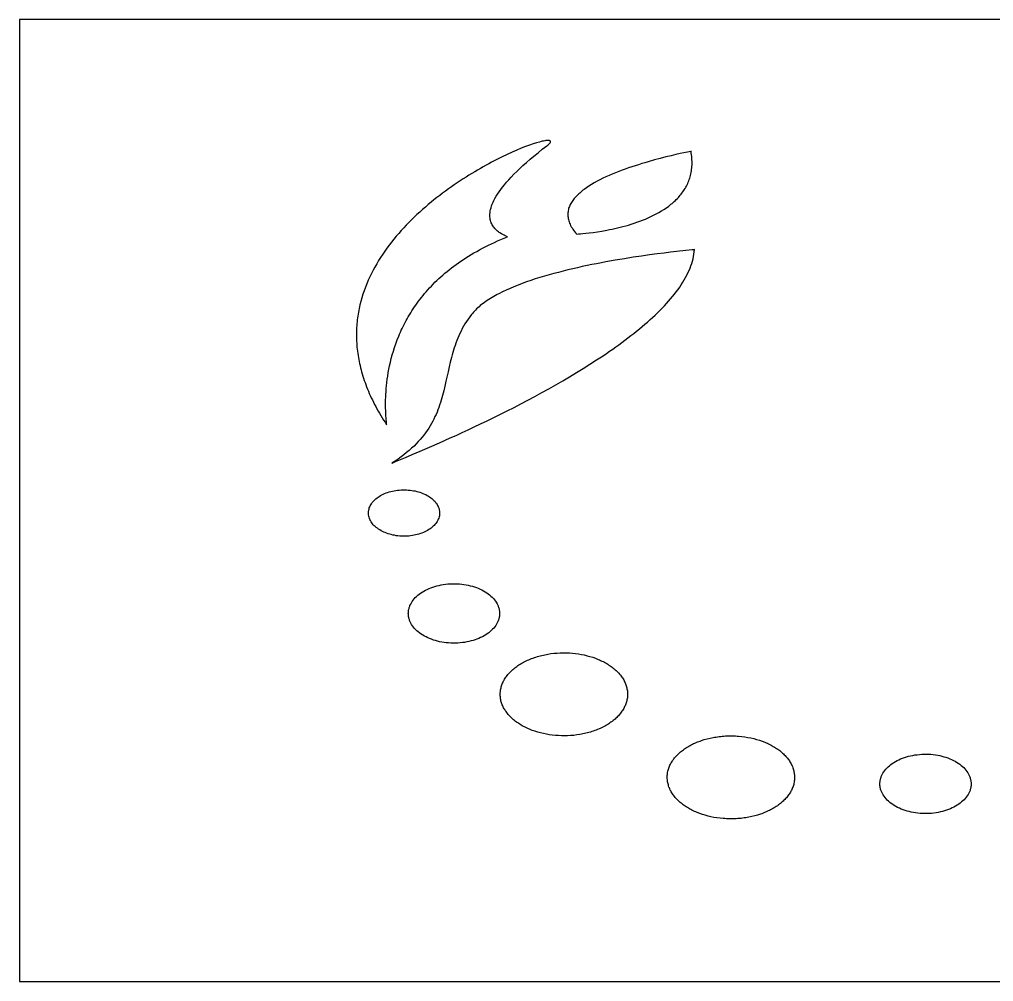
# Model space of a CAD drawing. Extents: x 3.2 to 84.5, y 37.4 to 61.3.
# Drawn here: x 3.46 to 14.6, y 37.45 to 48.45 of the extents above; entities that cross this region are included whole.
import ezdxf

# ---------------------------------------------------------------- set-up
doc = ezdxf.new("R2010")
doc.units = 0
doc.layers.add('IMPORT_-_LAMP', color=18, linetype='CONTINUOUS')

msp = doc.modelspace()

# ---------------------------------------------------------------- linework, layer by layer
at = {"layer": 'IMPORT_-_LAMP'}
for points in [[(3.465, 37.448), (23.465, 37.448), (23.715, 37.448), (23.715, 37.916), (43.965, 37.916), (43.965, 37.448), (64.214, 37.448), (64.214, 37.916), (84.465, 37.88), (84.465, 48.016), (64.214, 47.98), (64.215, 48.448), (43.965, 48.448), (43.965, 47.98), (23.715, 47.98), (23.715, 48.448), (3.465, 48.448), (3.465, 45.148), (3.465, 40.748)], [(9.044, 45.963), (9.044, 45.963), (9.043, 45.964), (9.038, 45.966), (9.018, 45.975), (9.005, 45.981), (8.99, 45.988), (8.974, 45.997), (8.957, 46.008), (8.949, 46.014), (8.94, 46.02), (8.931, 46.027), (8.923, 46.034), (8.914, 46.042), (8.906, 46.05), (8.898, 46.059), (8.89, 46.068), (8.883, 46.078), (8.876, 46.088), (8.87, 46.099), (8.864, 46.11), (8.858, 46.122), (8.854, 46.135), (8.85, 46.148), (8.847, 46.162), (8.844, 46.176), (8.843, 46.192), (8.842, 46.207), (8.843, 46.224), (8.844, 46.241), (8.847, 46.259), (8.851, 46.277), (8.856, 46.296), (8.862, 46.316), (8.87, 46.337), (8.879, 46.358), (8.889, 46.38), (8.901, 46.403), (8.915, 46.427), (8.93, 46.452), (8.947, 46.477), (8.966, 46.503), (8.986, 46.53), (9.008, 46.558), (9.033, 46.587), (9.059, 46.616), (9.087, 46.647), (9.117, 46.678), (9.15, 46.711), (9.184, 46.744), (9.221, 46.778), (9.261, 46.813), (9.302, 46.85), (9.346, 46.887), (9.393, 46.925), (9.442, 46.964), (9.494, 47.004), (9.504, 47.012), (9.513, 47.02), (9.52, 47.027), (9.526, 47.034), (9.531, 47.039), (9.534, 47.045), (9.535, 47.049), (9.536, 47.051), (9.536, 47.053), (9.535, 47.055), (9.535, 47.057), (9.533, 47.058), (9.532, 47.059), (9.528, 47.062), (9.523, 47.063), (9.517, 47.064), (9.51, 47.065), (9.501, 47.065), (9.492, 47.064), (9.481, 47.063), (9.469, 47.061), (9.456, 47.058), (9.442, 47.055), (9.427, 47.052), (9.411, 47.047), (9.376, 47.037), (9.337, 47.025), (9.295, 47.01), (9.25, 46.994), (9.201, 46.975), (9.15, 46.953), (9.097, 46.93), (9.041, 46.904), (8.983, 46.877), (8.923, 46.847), (8.862, 46.815), (8.83, 46.798), (8.799, 46.781), (8.767, 46.763), (8.734, 46.745), (8.702, 46.726), (8.669, 46.707), (8.636, 46.687), (8.603, 46.667), (8.57, 46.646), (8.537, 46.625), (8.503, 46.603), (8.47, 46.581), (8.436, 46.558), (8.403, 46.534), (8.369, 46.511), (8.336, 46.486), (8.302, 46.462), (8.269, 46.436), (8.236, 46.411), (8.203, 46.385), (8.17, 46.358), (8.137, 46.331), (8.105, 46.303), (8.073, 46.275), (8.041, 46.246), (8.009, 46.217), (7.978, 46.188), (7.947, 46.158), (7.917, 46.128), (7.887, 46.097), (7.858, 46.065), (7.829, 46.034), (7.8, 46.002), (7.772, 45.969), (7.745, 45.936), (7.718, 45.902), (7.692, 45.868), (7.666, 45.834), (7.641, 45.799), (7.617, 45.764), (7.593, 45.728), (7.571, 45.692), (7.549, 45.655), (7.528, 45.618), (7.507, 45.581), (7.488, 45.543), (7.47, 45.505), (7.452, 45.466), (7.435, 45.427), (7.42, 45.387), (7.405, 45.347), (7.391, 45.307), (7.379, 45.266), (7.367, 45.225), (7.357, 45.184), (7.352, 45.163), (7.348, 45.142), (7.343, 45.121), (7.339, 45.1), (7.336, 45.078), (7.333, 45.057), (7.33, 45.035), (7.327, 45.014), (7.324, 44.992), (7.322, 44.97), (7.321, 44.948), (7.319, 44.926), (7.318, 44.904), (7.317, 44.882), (7.317, 44.86), (7.317, 44.837), (7.317, 44.815), (7.318, 44.792), (7.319, 44.77), (7.32, 44.747), (7.321, 44.724), (7.323, 44.701), (7.326, 44.678), (7.329, 44.655), (7.332, 44.632), (7.335, 44.608), (7.339, 44.585), (7.343, 44.562), (7.348, 44.538), (7.353, 44.514), (7.358, 44.491), (7.364, 44.467), (7.37, 44.443), (7.376, 44.419), (7.383, 44.395), (7.391, 44.37), (7.398, 44.346), (7.406, 44.322), (7.415, 44.297), (7.424, 44.273), (7.433, 44.248), (7.443, 44.223), (7.453, 44.198), (7.464, 44.173), (7.475, 44.148), (7.487, 44.123), (7.499, 44.098), (7.511, 44.073), (7.524, 44.047), (7.537, 44.022), (7.551, 43.996), (7.565, 43.971), (7.58, 43.945), (7.595, 43.919), (7.611, 43.894), (7.627, 43.868), (7.644, 43.842), (7.661, 43.815), (7.661, 43.817), (7.661, 43.822), (7.66, 43.836), (7.656, 43.887), (7.654, 43.924), (7.652, 43.966), (7.651, 44.015), (7.651, 44.041), (7.651, 44.069), (7.651, 44.098), (7.652, 44.129), (7.653, 44.16), (7.655, 44.193), (7.658, 44.227), (7.661, 44.261), (7.665, 44.297), (7.67, 44.334), (7.675, 44.371), (7.681, 44.41), (7.688, 44.449), (7.696, 44.489), (7.705, 44.53), (7.715, 44.571), (7.727, 44.613), (7.739, 44.655), (7.753, 44.698), (7.767, 44.741), (7.783, 44.784), (7.801, 44.828), (7.81, 44.85), (7.82, 44.872), (7.83, 44.894), (7.84, 44.916), (7.851, 44.938), (7.862, 44.961), (7.873, 44.983), (7.885, 45.005), (7.897, 45.027), (7.91, 45.049), (7.923, 45.072), (7.937, 45.094), (7.951, 45.116), (7.965, 45.138), (7.98, 45.161), (7.995, 45.183), (8.011, 45.205), (8.027, 45.227), (8.044, 45.249), (8.061, 45.271), (8.078, 45.293), (8.096, 45.314), (8.115, 45.336), (8.134, 45.358), (8.154, 45.379), (8.174, 45.4), (8.194, 45.422), (8.215, 45.443), (8.237, 45.464), (8.259, 45.485), (8.282, 45.506), (8.305, 45.526), (8.329, 45.547), (8.353, 45.567), (8.378, 45.587), (8.404, 45.607), (8.43, 45.627), (8.457, 45.647), (8.484, 45.666), (8.512, 45.686), (8.54, 45.705), (8.569, 45.724), (8.599, 45.742), (8.629, 45.761), (8.66, 45.779), (8.692, 45.797), (8.724, 45.815), (8.757, 45.832), (8.79, 45.849), (8.825, 45.866), (8.86, 45.883), (8.895, 45.9), (8.931, 45.916), (8.968, 45.932), (9.006, 45.947)], [(9.044, 45.963), (9.044, 45.963), (9.043, 45.964), (9.038, 45.966), (9.018, 45.975), (9.005, 45.981), (8.99, 45.988), (8.974, 45.997), (8.957, 46.008), (8.949, 46.014), (8.94, 46.02), (8.931, 46.027), (8.923, 46.034), (8.914, 46.042), (8.906, 46.05), (8.898, 46.059), (8.89, 46.068), (8.883, 46.078), (8.876, 46.088), (8.87, 46.099), (8.864, 46.11), (8.858, 46.122), (8.854, 46.135), (8.85, 46.148), (8.847, 46.162), (8.844, 46.176), (8.843, 46.192), (8.842, 46.207), (8.843, 46.224), (8.844, 46.241), (8.847, 46.259), (8.851, 46.277), (8.856, 46.296), (8.862, 46.316), (8.87, 46.337), (8.879, 46.358), (8.889, 46.38), (8.901, 46.403), (8.915, 46.427), (8.93, 46.452), (8.947, 46.477), (8.966, 46.503), (8.986, 46.53), (9.008, 46.558), (9.033, 46.587), (9.059, 46.616), (9.087, 46.647), (9.117, 46.678), (9.15, 46.711), (9.184, 46.744), (9.221, 46.778), (9.261, 46.813), (9.302, 46.85), (9.346, 46.887), (9.393, 46.925), (9.442, 46.964), (9.494, 47.004), (9.504, 47.012), (9.513, 47.02), (9.52, 47.027), (9.526, 47.034), (9.531, 47.039), (9.534, 47.045), (9.535, 47.049), (9.536, 47.051), (9.536, 47.053), (9.535, 47.055), (9.535, 47.057), (9.533, 47.058), (9.532, 47.059), (9.528, 47.062), (9.523, 47.063), (9.517, 47.064), (9.51, 47.065), (9.501, 47.065), (9.492, 47.064), (9.481, 47.063), (9.469, 47.061), (9.456, 47.058), (9.442, 47.055), (9.427, 47.052), (9.411, 47.047), (9.376, 47.037), (9.337, 47.025), (9.295, 47.01), (9.25, 46.994), (9.201, 46.975), (9.15, 46.953), (9.097, 46.93), (9.041, 46.904), (8.983, 46.877), (8.923, 46.847), (8.862, 46.815), (8.83, 46.798), (8.799, 46.781), (8.767, 46.763), (8.734, 46.745), (8.702, 46.726), (8.669, 46.707), (8.636, 46.687), (8.603, 46.667), (8.57, 46.646), (8.537, 46.625), (8.503, 46.603), (8.47, 46.581), (8.436, 46.558), (8.403, 46.534), (8.369, 46.511), (8.336, 46.486), (8.302, 46.462), (8.269, 46.436), (8.236, 46.411), (8.203, 46.385), (8.17, 46.358), (8.137, 46.331), (8.105, 46.303), (8.073, 46.275), (8.041, 46.246), (8.009, 46.217), (7.978, 46.188), (7.947, 46.158), (7.917, 46.128), (7.887, 46.097), (7.858, 46.065), (7.829, 46.034), (7.8, 46.002), (7.772, 45.969), (7.745, 45.936), (7.718, 45.902), (7.692, 45.868), (7.666, 45.834), (7.641, 45.799), (7.617, 45.764), (7.593, 45.728), (7.571, 45.692), (7.549, 45.655), (7.528, 45.618), (7.507, 45.581), (7.488, 45.543), (7.47, 45.505), (7.452, 45.466), (7.435, 45.427), (7.42, 45.387), (7.405, 45.347), (7.391, 45.307), (7.379, 45.266), (7.367, 45.225), (7.357, 45.184), (7.352, 45.163), (7.348, 45.142), (7.343, 45.121), (7.339, 45.1), (7.336, 45.078), (7.333, 45.057), (7.33, 45.035), (7.327, 45.014), (7.324, 44.992), (7.322, 44.97), (7.321, 44.948), (7.319, 44.926), (7.318, 44.904), (7.317, 44.882), (7.317, 44.86), (7.317, 44.837), (7.317, 44.815), (7.318, 44.792), (7.319, 44.77), (7.32, 44.747), (7.321, 44.724), (7.323, 44.701), (7.326, 44.678), (7.329, 44.655), (7.332, 44.632), (7.335, 44.608), (7.339, 44.585), (7.343, 44.562), (7.348, 44.538), (7.353, 44.514), (7.358, 44.491), (7.364, 44.467), (7.37, 44.443), (7.376, 44.419), (7.383, 44.395), (7.391, 44.37), (7.398, 44.346), (7.406, 44.322), (7.415, 44.297), (7.424, 44.273), (7.433, 44.248), (7.443, 44.223), (7.453, 44.198), (7.464, 44.173), (7.475, 44.148), (7.487, 44.123), (7.499, 44.098), (7.511, 44.073), (7.524, 44.047), (7.537, 44.022), (7.551, 43.996), (7.565, 43.971), (7.58, 43.945), (7.595, 43.919), (7.611, 43.894), (7.627, 43.868), (7.644, 43.842), (7.661, 43.815), (7.661, 43.817), (7.661, 43.822), (7.66, 43.836), (7.656, 43.887), (7.654, 43.924), (7.652, 43.966), (7.651, 44.015), (7.651, 44.041), (7.651, 44.069), (7.651, 44.098), (7.652, 44.129), (7.653, 44.16), (7.655, 44.193), (7.658, 44.227), (7.661, 44.261), (7.665, 44.297), (7.67, 44.334), (7.675, 44.371), (7.681, 44.41), (7.688, 44.449), (7.696, 44.489), (7.705, 44.53), (7.715, 44.571), (7.727, 44.613), (7.739, 44.655), (7.753, 44.698), (7.767, 44.741), (7.783, 44.784), (7.801, 44.828), (7.81, 44.85), (7.82, 44.872), (7.83, 44.894), (7.84, 44.916), (7.851, 44.938), (7.862, 44.961), (7.873, 44.983), (7.885, 45.005), (7.897, 45.027), (7.91, 45.049), (7.923, 45.072), (7.937, 45.094), (7.951, 45.116), (7.965, 45.138), (7.98, 45.161), (7.995, 45.183), (8.011, 45.205), (8.027, 45.227), (8.044, 45.249), (8.061, 45.271), (8.078, 45.293), (8.096, 45.314), (8.115, 45.336), (8.134, 45.358), (8.154, 45.379), (8.174, 45.4), (8.194, 45.422), (8.215, 45.443), (8.237, 45.464), (8.259, 45.485), (8.282, 45.506), (8.305, 45.526), (8.329, 45.547), (8.353, 45.567), (8.378, 45.587), (8.404, 45.607), (8.43, 45.627), (8.457, 45.647), (8.484, 45.666), (8.512, 45.686), (8.54, 45.705), (8.569, 45.724), (8.599, 45.742), (8.629, 45.761), (8.66, 45.779), (8.692, 45.797), (8.724, 45.815), (8.757, 45.832), (8.79, 45.849), (8.825, 45.866), (8.86, 45.883), (8.895, 45.9), (8.931, 45.916), (8.968, 45.932), (9.006, 45.947)], [(11.142, 46.942), (11.136, 46.94), (11.119, 46.936), (11.06, 46.923), (11.018, 46.914), (10.97, 46.903), (10.915, 46.891), (10.855, 46.876), (10.791, 46.86), (10.723, 46.842), (10.652, 46.822), (10.615, 46.811), (10.579, 46.8), (10.541, 46.788), (10.504, 46.776), (10.466, 46.764), (10.428, 46.751), (10.391, 46.738), (10.353, 46.724), (10.316, 46.71), (10.279, 46.695), (10.242, 46.68), (10.206, 46.664), (10.17, 46.648), (10.135, 46.632), (10.101, 46.615), (10.068, 46.598), (10.036, 46.58), (10.005, 46.562), (9.975, 46.543), (9.946, 46.524), (9.919, 46.505), (9.906, 46.495), (9.893, 46.485), (9.881, 46.475), (9.869, 46.464), (9.858, 46.454), (9.847, 46.444), (9.836, 46.433), (9.826, 46.422), (9.816, 46.412), (9.807, 46.401), (9.798, 46.39), (9.79, 46.379), (9.782, 46.367), (9.775, 46.356), (9.768, 46.345), (9.762, 46.333), (9.757, 46.321), (9.752, 46.31), (9.747, 46.298), (9.743, 46.286), (9.74, 46.274), (9.738, 46.261), (9.736, 46.249), (9.734, 46.237), (9.734, 46.224), (9.734, 46.212), (9.734, 46.199), (9.736, 46.186), (9.738, 46.173), (9.741, 46.16), (9.744, 46.147), (9.749, 46.134), (9.754, 46.12), (9.759, 46.107), (9.766, 46.093), (9.773, 46.079), (9.782, 46.066), (9.791, 46.052), (9.8, 46.038), (9.811, 46.023), (9.823, 46.009), (9.835, 45.995), (9.855, 45.996), (9.877, 45.998), (9.904, 46), (9.938, 46.004), (9.978, 46.008), (10.022, 46.014), (10.071, 46.021), (10.124, 46.029), (10.18, 46.039), (10.209, 46.045), (10.239, 46.051), (10.27, 46.058), (10.3, 46.065), (10.332, 46.072), (10.363, 46.081), (10.395, 46.089), (10.427, 46.098), (10.459, 46.108), (10.492, 46.119), (10.524, 46.13), (10.556, 46.141), (10.588, 46.153), (10.62, 46.166), (10.652, 46.18), (10.683, 46.194), (10.714, 46.209), (10.745, 46.225), (10.775, 46.241), (10.804, 46.259), (10.832, 46.276), (10.86, 46.295), (10.887, 46.315), (10.9, 46.325), (10.913, 46.335), (10.926, 46.346), (10.938, 46.356), (10.951, 46.367), (10.963, 46.379), (10.974, 46.39), (10.986, 46.401), (10.997, 46.413), (11.007, 46.425), (11.018, 46.438), (11.028, 46.45), (11.038, 46.463), (11.047, 46.476), (11.057, 46.489), (11.065, 46.502), (11.074, 46.516), (11.082, 46.53), (11.09, 46.544), (11.097, 46.558), (11.104, 46.573), (11.11, 46.588), (11.116, 46.603), (11.122, 46.619), (11.127, 46.634), (11.132, 46.65), (11.136, 46.666), (11.14, 46.683), (11.144, 46.699), (11.147, 46.716), (11.149, 46.734), (11.151, 46.751), (11.153, 46.769), (11.154, 46.787), (11.154, 46.805), (11.154, 46.824), (11.153, 46.843), (11.152, 46.862), (11.151, 46.882), (11.148, 46.901), (11.145, 46.921)], [(11.182, 45.817), (11.173, 45.816), (11.154, 45.814), (11.083, 45.806), (10.975, 45.795), (10.908, 45.787), (10.835, 45.778), (10.754, 45.768), (10.668, 45.756), (10.576, 45.743), (10.48, 45.729), (10.38, 45.713), (10.276, 45.696), (10.17, 45.677), (10.117, 45.667), (10.063, 45.656), (10.008, 45.645), (9.954, 45.634), (9.899, 45.622), (9.844, 45.61), (9.789, 45.598), (9.734, 45.585), (9.68, 45.571), (9.626, 45.557), (9.572, 45.543), (9.519, 45.528), (9.466, 45.513), (9.414, 45.497), (9.362, 45.481), (9.311, 45.464), (9.262, 45.447), (9.213, 45.429), (9.165, 45.411), (9.118, 45.392), (9.073, 45.373), (9.029, 45.353), (8.986, 45.333), (8.945, 45.312), (8.925, 45.302), (8.905, 45.291), (8.886, 45.28), (8.867, 45.269), (8.849, 45.258), (8.831, 45.247), (8.813, 45.235), (8.796, 45.224), (8.78, 45.212), (8.764, 45.2), (8.748, 45.188), (8.733, 45.176), (8.719, 45.164), (8.705, 45.151), (8.691, 45.139), (8.678, 45.126), (8.666, 45.113), (8.654, 45.1), (8.643, 45.087), (8.632, 45.074), (8.612, 45.047), (8.593, 45.02), (8.575, 44.994), (8.558, 44.967), (8.542, 44.94), (8.527, 44.913), (8.513, 44.886), (8.5, 44.858), (8.487, 44.831), (8.475, 44.804), (8.464, 44.777), (8.454, 44.749), (8.444, 44.722), (8.435, 44.695), (8.426, 44.667), (8.418, 44.64), (8.41, 44.613), (8.403, 44.585), (8.389, 44.53), (8.376, 44.476), (8.364, 44.421), (8.34, 44.311), (8.328, 44.257), (8.315, 44.202), (8.308, 44.175), (8.301, 44.148), (8.294, 44.121), (8.286, 44.094), (8.277, 44.067), (8.268, 44.04), (8.259, 44.013), (8.249, 43.986), (8.239, 43.96), (8.227, 43.933), (8.215, 43.907), (8.203, 43.88), (8.189, 43.854), (8.175, 43.827), (8.159, 43.801), (8.143, 43.775), (8.126, 43.749), (8.108, 43.723), (8.089, 43.697), (8.068, 43.672), (8.047, 43.646), (8.024, 43.621), (8, 43.596), (7.975, 43.57), (7.948, 43.545), (7.92, 43.52), (7.891, 43.496), (7.86, 43.471), (7.828, 43.446), (7.794, 43.422), (7.758, 43.398), (7.721, 43.374), (7.725, 43.376), (7.734, 43.38), (7.765, 43.393), (7.877, 43.44), (7.955, 43.473), (8.047, 43.512), (8.151, 43.557), (8.266, 43.607), (8.39, 43.663), (8.456, 43.693), (8.524, 43.724), (8.593, 43.756), (8.664, 43.79), (8.737, 43.824), (8.811, 43.86), (8.887, 43.897), (8.963, 43.935), (9.04, 43.974), (9.119, 44.013), (9.197, 44.054), (9.277, 44.096), (9.356, 44.138), (9.436, 44.182), (9.516, 44.226), (9.595, 44.271), (9.675, 44.316), (9.754, 44.363), (9.832, 44.41), (9.91, 44.458), (9.987, 44.506), (10.063, 44.555), (10.137, 44.604), (10.174, 44.629), (10.21, 44.654), (10.247, 44.679), (10.282, 44.705), (10.318, 44.73), (10.352, 44.755), (10.387, 44.781), (10.421, 44.807), (10.454, 44.833), (10.487, 44.858), (10.52, 44.884), (10.552, 44.911), (10.583, 44.937), (10.614, 44.963), (10.644, 44.989), (10.674, 45.016), (10.703, 45.042), (10.731, 45.068), (10.759, 45.095), (10.785, 45.122), (10.812, 45.148), (10.837, 45.175), (10.862, 45.202), (10.886, 45.228), (10.909, 45.255), (10.932, 45.282), (10.953, 45.309), (10.974, 45.336), (10.994, 45.362), (11.013, 45.389), (11.031, 45.416), (11.048, 45.443), (11.064, 45.47), (11.08, 45.497), (11.094, 45.524), (11.107, 45.55), (11.12, 45.577), (11.131, 45.604), (11.141, 45.631), (11.15, 45.658), (11.158, 45.684), (11.165, 45.711), (11.171, 45.738), (11.176, 45.764), (11.179, 45.791)], [(11.182, 45.817), (11.173, 45.816), (11.154, 45.814), (11.083, 45.806), (10.975, 45.795), (10.908, 45.787), (10.835, 45.778), (10.754, 45.768), (10.668, 45.756), (10.576, 45.743), (10.48, 45.729), (10.38, 45.713), (10.276, 45.696), (10.17, 45.677), (10.117, 45.667), (10.063, 45.656), (10.008, 45.645), (9.954, 45.634), (9.899, 45.622), (9.844, 45.61), (9.789, 45.598), (9.734, 45.585), (9.68, 45.571), (9.626, 45.557), (9.572, 45.543), (9.519, 45.528), (9.466, 45.513), (9.414, 45.497), (9.362, 45.481), (9.311, 45.464), (9.262, 45.447), (9.213, 45.429), (9.165, 45.411), (9.118, 45.392), (9.073, 45.373), (9.029, 45.353), (8.986, 45.333), (8.945, 45.312), (8.925, 45.302), (8.905, 45.291), (8.886, 45.28), (8.867, 45.269), (8.849, 45.258), (8.831, 45.247), (8.813, 45.235), (8.796, 45.224), (8.78, 45.212), (8.764, 45.2), (8.748, 45.188), (8.733, 45.176), (8.719, 45.164), (8.705, 45.151), (8.691, 45.139), (8.678, 45.126), (8.666, 45.113), (8.654, 45.1), (8.643, 45.087), (8.632, 45.074), (8.612, 45.047), (8.593, 45.02), (8.575, 44.994), (8.558, 44.967), (8.542, 44.94), (8.527, 44.913), (8.513, 44.886), (8.5, 44.858), (8.487, 44.831), (8.475, 44.804), (8.464, 44.777), (8.454, 44.749), (8.444, 44.722), (8.435, 44.695), (8.426, 44.667), (8.418, 44.64), (8.41, 44.613), (8.403, 44.585), (8.389, 44.53), (8.376, 44.476), (8.364, 44.421), (8.34, 44.311), (8.328, 44.257), (8.315, 44.202), (8.308, 44.175), (8.301, 44.148), (8.294, 44.121), (8.286, 44.094), (8.277, 44.067), (8.268, 44.04), (8.259, 44.013), (8.249, 43.986), (8.239, 43.96), (8.227, 43.933), (8.215, 43.907), (8.203, 43.88), (8.189, 43.854), (8.175, 43.827), (8.159, 43.801), (8.143, 43.775), (8.126, 43.749), (8.108, 43.723), (8.089, 43.697), (8.068, 43.672), (8.047, 43.646), (8.024, 43.621), (8, 43.596), (7.975, 43.57), (7.948, 43.545), (7.92, 43.52), (7.891, 43.496), (7.86, 43.471), (7.828, 43.446), (7.794, 43.422), (7.758, 43.398), (7.721, 43.374), (7.725, 43.376), (7.734, 43.38), (7.765, 43.393), (7.877, 43.44), (7.955, 43.473), (8.047, 43.512), (8.151, 43.557), (8.266, 43.607), (8.39, 43.663), (8.456, 43.693), (8.524, 43.724), (8.593, 43.756), (8.664, 43.79), (8.737, 43.824), (8.811, 43.86), (8.887, 43.897), (8.963, 43.935), (9.04, 43.974), (9.119, 44.013), (9.197, 44.054), (9.277, 44.096), (9.356, 44.138), (9.436, 44.182), (9.516, 44.226), (9.595, 44.271), (9.675, 44.316), (9.754, 44.363), (9.832, 44.41), (9.91, 44.458), (9.987, 44.506), (10.063, 44.555), (10.137, 44.604), (10.174, 44.629), (10.21, 44.654), (10.247, 44.679), (10.282, 44.705), (10.318, 44.73), (10.352, 44.755), (10.387, 44.781), (10.421, 44.807), (10.454, 44.833), (10.487, 44.858), (10.52, 44.884), (10.552, 44.911), (10.583, 44.937), (10.614, 44.963), (10.644, 44.989), (10.674, 45.016), (10.703, 45.042), (10.731, 45.068), (10.759, 45.095), (10.785, 45.122), (10.812, 45.148), (10.837, 45.175), (10.862, 45.202), (10.886, 45.228), (10.909, 45.255), (10.932, 45.282), (10.953, 45.309), (10.974, 45.336), (10.994, 45.362), (11.013, 45.389), (11.031, 45.416), (11.048, 45.443), (11.064, 45.47), (11.08, 45.497), (11.094, 45.524), (11.107, 45.55), (11.12, 45.577), (11.131, 45.604), (11.141, 45.631), (11.15, 45.658), (11.158, 45.684), (11.165, 45.711), (11.171, 45.738), (11.176, 45.764), (11.179, 45.791)], [(7.848, 43.07), (7.869, 43.07), (7.89, 43.069), (7.91, 43.068), (7.93, 43.066), (7.95, 43.064), (7.969, 43.06), (7.989, 43.057), (8.007, 43.052), (8.025, 43.047), (8.043, 43.042), (8.061, 43.036), (8.077, 43.029), (8.094, 43.022), (8.109, 43.015), (8.125, 43.007), (8.139, 42.998), (8.153, 42.989), (8.166, 42.98), (8.179, 42.97), (8.191, 42.96), (8.202, 42.95), (8.212, 42.939), (8.222, 42.927), (8.23, 42.916), (8.238, 42.904), (8.245, 42.892), (8.251, 42.879), (8.256, 42.867), (8.261, 42.854), (8.264, 42.841), (8.266, 42.827), (8.267, 42.814), (8.267, 42.8), (8.267, 42.786), (8.265, 42.773), (8.262, 42.76), (8.258, 42.747), (8.253, 42.734), (8.247, 42.722), (8.24, 42.71), (8.233, 42.698), (8.224, 42.686), (8.215, 42.675), (8.205, 42.664), (8.194, 42.653), (8.183, 42.643), (8.171, 42.633), (8.158, 42.624), (8.144, 42.615), (8.13, 42.606), (8.115, 42.598), (8.099, 42.59), (8.083, 42.583), (8.066, 42.576), (8.049, 42.57), (8.031, 42.564), (8.013, 42.559), (7.994, 42.555), (7.975, 42.551), (7.956, 42.547), (7.936, 42.545), (7.916, 42.542), (7.895, 42.541), (7.874, 42.54), (7.853, 42.54), (7.833, 42.541), (7.812, 42.542), (7.792, 42.544), (7.772, 42.546), (7.753, 42.55), (7.734, 42.553), (7.715, 42.558), (7.697, 42.563), (7.679, 42.568), (7.662, 42.574), (7.645, 42.581), (7.629, 42.588), (7.613, 42.595), (7.598, 42.603), (7.583, 42.612), (7.569, 42.621), (7.556, 42.63), (7.543, 42.64), (7.532, 42.65), (7.521, 42.66), (7.51, 42.671), (7.501, 42.683), (7.492, 42.694), (7.484, 42.706), (7.477, 42.718), (7.471, 42.731), (7.466, 42.743), (7.462, 42.756), (7.458, 42.769), (7.456, 42.783), (7.455, 42.796), (7.455, 42.81), (7.456, 42.824), (7.458, 42.837), (7.461, 42.85), (7.464, 42.863), (7.469, 42.876), (7.475, 42.888), (7.482, 42.9), (7.489, 42.912), (7.498, 42.924), (7.507, 42.935), (7.517, 42.946), (7.528, 42.957), (7.539, 42.967), (7.552, 42.977), (7.565, 42.986), (7.578, 42.995), (7.593, 43.004), (7.608, 43.012), (7.623, 43.02), (7.639, 43.027), (7.656, 43.034), (7.673, 43.04), (7.691, 43.046), (7.709, 43.051), (7.728, 43.055), (7.747, 43.059), (7.766, 43.063), (7.786, 43.065), (7.807, 43.068), (7.827, 43.069)], [(7.911, 41.646), (7.91, 41.655), (7.911, 41.663), (7.911, 41.672), (7.912, 41.681), (7.913, 41.689), (7.914, 41.698), (7.916, 41.706), (7.918, 41.715), (7.92, 41.723), (7.923, 41.731), (7.926, 41.739), (7.929, 41.747), (7.937, 41.763), (7.945, 41.779), (7.955, 41.794), (7.966, 41.809), (7.977, 41.824), (7.99, 41.838), (8.004, 41.851), (8.019, 41.864), (8.035, 41.877), (8.051, 41.889), (8.069, 41.901), (8.087, 41.912), (8.107, 41.922), (8.127, 41.932), (8.147, 41.942), (8.169, 41.95), (8.191, 41.958), (8.213, 41.966), (8.237, 41.972), (8.261, 41.978), (8.285, 41.983), (8.31, 41.987), (8.336, 41.991), (8.362, 41.994), (8.388, 41.995), (8.415, 41.997), (8.442, 41.997), (8.468, 41.996), (8.495, 41.994), (8.52, 41.992), (8.546, 41.989), (8.571, 41.984), (8.595, 41.98), (8.619, 41.974), (8.643, 41.968), (8.665, 41.961), (8.688, 41.953), (8.709, 41.945), (8.73, 41.936), (8.75, 41.926), (8.77, 41.916), (8.788, 41.905), (8.806, 41.893), (8.823, 41.881), (8.839, 41.869), (8.855, 41.856), (8.869, 41.842), (8.882, 41.828), (8.894, 41.814), (8.905, 41.799), (8.916, 41.784), (8.924, 41.768), (8.929, 41.76), (8.932, 41.752), (8.936, 41.744), (8.939, 41.736), (8.942, 41.728), (8.944, 41.719), (8.947, 41.711), (8.949, 41.702), (8.95, 41.694), (8.951, 41.685), (8.952, 41.677), (8.953, 41.668), (8.953, 41.659), (8.953, 41.65), (8.953, 41.642), (8.952, 41.633), (8.951, 41.624), (8.949, 41.616), (8.948, 41.607), (8.946, 41.599), (8.943, 41.591), (8.941, 41.583), (8.938, 41.574), (8.934, 41.566), (8.927, 41.55), (8.918, 41.535), (8.909, 41.519), (8.898, 41.505), (8.886, 41.49), (8.873, 41.476), (8.859, 41.462), (8.845, 41.449), (8.829, 41.437), (8.812, 41.424), (8.795, 41.413), (8.776, 41.402), (8.757, 41.391), (8.737, 41.381), (8.716, 41.372), (8.695, 41.363), (8.673, 41.355), (8.65, 41.348), (8.627, 41.342), (8.603, 41.336), (8.578, 41.331), (8.553, 41.326), (8.528, 41.323), (8.502, 41.32), (8.475, 41.318), (8.449, 41.317), (8.422, 41.317), (8.395, 41.318), (8.369, 41.319), (8.343, 41.322), (8.318, 41.325), (8.293, 41.329), (8.268, 41.334), (8.244, 41.34), (8.221, 41.346), (8.198, 41.353), (8.176, 41.361), (8.154, 41.369), (8.133, 41.378), (8.113, 41.388), (8.094, 41.398), (8.075, 41.409), (8.057, 41.42), (8.04, 41.432), (8.024, 41.445), (8.009, 41.458), (7.995, 41.471), (7.982, 41.485), (7.969, 41.5), (7.958, 41.515), (7.948, 41.53), (7.939, 41.545), (7.935, 41.553), (7.931, 41.561), (7.928, 41.569), (7.925, 41.578), (7.922, 41.586), (7.919, 41.594), (7.917, 41.603), (7.915, 41.611), (7.913, 41.62), (7.912, 41.628), (7.911, 41.637)], [(9.052, 40.502), (9.043, 40.513), (9.035, 40.524), (9.027, 40.535), (9.019, 40.546), (9.012, 40.557), (9.006, 40.568), (9, 40.579), (8.994, 40.59), (8.989, 40.602), (8.984, 40.613), (8.98, 40.624), (8.976, 40.636), (8.972, 40.647), (8.969, 40.659), (8.967, 40.67), (8.965, 40.682), (8.963, 40.693), (8.962, 40.705), (8.961, 40.716), (8.961, 40.728), (8.961, 40.739), (8.961, 40.751), (8.962, 40.762), (8.964, 40.773), (8.965, 40.785), (8.967, 40.796), (8.97, 40.807), (8.973, 40.819), (8.976, 40.83), (8.98, 40.841), (8.984, 40.852), (8.989, 40.863), (8.994, 40.874), (8.999, 40.885), (9.005, 40.895), (9.011, 40.906), (9.018, 40.917), (9.025, 40.927), (9.032, 40.937), (9.04, 40.948), (9.048, 40.958), (9.057, 40.968), (9.066, 40.978), (9.075, 40.987), (9.084, 40.997), (9.094, 41.006), (9.105, 41.016), (9.116, 41.025), (9.127, 41.034), (9.138, 41.043), (9.15, 41.052), (9.162, 41.06), (9.175, 41.068), (9.188, 41.077), (9.201, 41.085), (9.214, 41.092), (9.228, 41.1), (9.243, 41.107), (9.257, 41.115), (9.272, 41.122), (9.288, 41.128), (9.303, 41.135), (9.319, 41.141), (9.336, 41.147), (9.352, 41.153), (9.369, 41.158), (9.386, 41.164), (9.402, 41.169), (9.419, 41.173), (9.437, 41.177), (9.454, 41.181), (9.471, 41.185), (9.488, 41.189), (9.506, 41.192), (9.541, 41.197), (9.576, 41.201), (9.611, 41.204), (9.646, 41.206), (9.682, 41.207), (9.717, 41.206), (9.752, 41.205), (9.786, 41.202), (9.821, 41.199), (9.855, 41.194), (9.889, 41.188), (9.922, 41.182), (9.955, 41.174), (9.987, 41.165), (10.019, 41.155), (10.05, 41.144), (10.065, 41.139), (10.08, 41.132), (10.095, 41.126), (10.109, 41.12), (10.124, 41.113), (10.138, 41.106), (10.152, 41.099), (10.165, 41.091), (10.178, 41.083), (10.192, 41.076), (10.204, 41.067), (10.217, 41.059), (10.229, 41.05), (10.241, 41.041), (10.253, 41.032), (10.264, 41.023), (10.275, 41.013), (10.286, 41.004), (10.296, 40.994), (10.306, 40.984), (10.316, 40.973), (10.325, 40.962), (10.334, 40.952), (10.342, 40.941), (10.35, 40.93), (10.358, 40.919), (10.365, 40.908), (10.372, 40.897), (10.378, 40.885), (10.383, 40.874), (10.389, 40.863), (10.393, 40.852), (10.398, 40.84), (10.402, 40.829), (10.405, 40.817), (10.408, 40.806), (10.41, 40.794), (10.413, 40.783), (10.414, 40.771), (10.415, 40.76), (10.416, 40.748), (10.417, 40.737), (10.417, 40.725), (10.416, 40.714), (10.415, 40.703), (10.414, 40.691), (10.412, 40.68), (10.41, 40.669), (10.407, 40.657), (10.404, 40.646), (10.401, 40.635), (10.397, 40.624), (10.393, 40.613), (10.388, 40.602), (10.383, 40.591), (10.378, 40.58), (10.372, 40.569), (10.366, 40.559), (10.359, 40.548), (10.352, 40.538), (10.345, 40.527), (10.337, 40.517), (10.329, 40.507), (10.321, 40.497), (10.312, 40.487), (10.303, 40.477), (10.293, 40.468), (10.283, 40.458), (10.273, 40.449), (10.262, 40.44), (10.251, 40.431), (10.239, 40.422), (10.227, 40.413), (10.215, 40.405), (10.203, 40.396), (10.19, 40.388), (10.177, 40.38), (10.163, 40.372), (10.149, 40.365), (10.135, 40.357), (10.12, 40.35), (10.105, 40.343), (10.09, 40.336), (10.074, 40.33), (10.058, 40.323), (10.042, 40.317), (10.025, 40.312), (10.009, 40.306), (9.992, 40.301), (9.975, 40.296), (9.958, 40.291), (9.941, 40.287), (9.924, 40.283), (9.906, 40.279), (9.889, 40.276), (9.872, 40.273), (9.837, 40.268), (9.802, 40.263), (9.766, 40.26), (9.731, 40.259), (9.696, 40.258), (9.661, 40.258), (9.626, 40.26), (9.591, 40.262), (9.556, 40.266), (9.522, 40.27), (9.488, 40.276), (9.455, 40.283), (9.422, 40.291), (9.39, 40.3), (9.358, 40.309), (9.327, 40.32), (9.312, 40.326), (9.297, 40.332), (9.283, 40.338), (9.268, 40.345), (9.254, 40.352), (9.24, 40.359), (9.226, 40.366), (9.212, 40.373), (9.199, 40.381), (9.186, 40.389), (9.173, 40.397), (9.161, 40.406), (9.148, 40.414), (9.136, 40.423), (9.125, 40.432), (9.113, 40.442), (9.102, 40.451), (9.092, 40.461), (9.081, 40.471), (9.071, 40.481), (9.062, 40.491)], [(11.575, 40.257), (11.593, 40.257), (11.612, 40.257), (11.631, 40.257), (11.649, 40.256), (11.668, 40.255), (11.686, 40.254), (11.722, 40.251), (11.757, 40.246), (11.792, 40.24), (11.826, 40.234), (11.86, 40.226), (11.892, 40.217), (11.924, 40.207), (11.955, 40.196), (11.985, 40.185), (12, 40.178), (12.015, 40.172), (12.029, 40.165), (12.043, 40.159), (12.057, 40.151), (12.07, 40.144), (12.083, 40.137), (12.096, 40.129), (12.109, 40.121), (12.121, 40.113), (12.133, 40.105), (12.145, 40.096), (12.156, 40.088), (12.167, 40.079), (12.178, 40.07), (12.188, 40.061), (12.198, 40.051), (12.208, 40.042), (12.218, 40.032), (12.227, 40.022), (12.235, 40.012), (12.244, 40.002), (12.252, 39.992), (12.259, 39.982), (12.267, 39.971), (12.273, 39.96), (12.28, 39.949), (12.286, 39.938), (12.292, 39.927), (12.297, 39.916), (12.302, 39.905), (12.306, 39.893), (12.31, 39.882), (12.314, 39.87), (12.317, 39.858), (12.319, 39.847), (12.322, 39.835), (12.323, 39.823), (12.325, 39.81), (12.326, 39.798), (12.326, 39.786), (12.326, 39.774), (12.325, 39.762), (12.324, 39.75), (12.323, 39.738), (12.321, 39.726), (12.318, 39.714), (12.316, 39.702), (12.312, 39.691), (12.309, 39.679), (12.304, 39.668), (12.3, 39.656), (12.295, 39.645), (12.29, 39.634), (12.284, 39.623), (12.278, 39.612), (12.271, 39.602), (12.264, 39.591), (12.257, 39.581), (12.249, 39.57), (12.241, 39.56), (12.232, 39.55), (12.224, 39.54), (12.214, 39.53), (12.205, 39.521), (12.195, 39.511), (12.185, 39.502), (12.174, 39.493), (12.164, 39.484), (12.152, 39.475), (12.141, 39.467), (12.129, 39.458), (12.117, 39.45), (12.105, 39.442), (12.092, 39.434), (12.079, 39.427), (12.066, 39.419), (12.052, 39.412), (12.038, 39.405), (12.024, 39.398), (12.01, 39.392), (11.995, 39.385), (11.981, 39.379), (11.966, 39.373), (11.95, 39.367), (11.935, 39.362), (11.903, 39.352), (11.87, 39.343), (11.837, 39.335), (11.803, 39.327), (11.785, 39.324), (11.768, 39.321), (11.75, 39.319), (11.732, 39.316), (11.714, 39.314), (11.696, 39.313), (11.677, 39.311), (11.659, 39.31), (11.64, 39.309), (11.622, 39.309), (11.603, 39.308), (11.584, 39.308), (11.566, 39.309), (11.547, 39.31), (11.529, 39.311), (11.511, 39.312), (11.474, 39.315), (11.439, 39.32), (11.404, 39.325), (11.37, 39.332), (11.337, 39.34), (11.304, 39.349), (11.272, 39.359), (11.241, 39.369), (11.211, 39.381), (11.196, 39.387), (11.182, 39.394), (11.167, 39.4), (11.153, 39.407), (11.14, 39.414), (11.126, 39.422), (11.113, 39.429), (11.1, 39.437), (11.088, 39.445), (11.075, 39.453), (11.063, 39.461), (11.052, 39.469), (11.04, 39.478), (11.029, 39.487), (11.018, 39.496), (11.008, 39.505), (10.998, 39.514), (10.988, 39.524), (10.979, 39.534), (10.97, 39.543), (10.961, 39.553), (10.953, 39.564), (10.945, 39.574), (10.937, 39.584), (10.93, 39.595), (10.923, 39.605), (10.916, 39.616), (10.91, 39.627), (10.905, 39.638), (10.899, 39.65), (10.895, 39.661), (10.89, 39.672), (10.886, 39.684), (10.883, 39.696), (10.879, 39.707), (10.877, 39.719), (10.875, 39.731), (10.873, 39.743), (10.872, 39.755), (10.871, 39.768), (10.87, 39.78), (10.87, 39.792), (10.871, 39.804), (10.872, 39.816), (10.874, 39.828), (10.875, 39.84), (10.878, 39.852), (10.881, 39.863), (10.884, 39.875), (10.888, 39.887), (10.892, 39.898), (10.896, 39.909), (10.901, 39.921), (10.907, 39.932), (10.913, 39.943), (10.919, 39.953), (10.925, 39.964), (10.932, 39.975), (10.94, 39.985), (10.947, 39.995), (10.955, 40.006), (10.964, 40.016), (10.973, 40.026), (10.982, 40.035), (10.991, 40.045), (11.001, 40.054), (11.011, 40.064), (11.022, 40.073), (11.033, 40.082), (11.044, 40.09), (11.055, 40.099), (11.067, 40.107), (11.079, 40.116), (11.092, 40.124), (11.104, 40.131), (11.117, 40.139), (11.131, 40.147), (11.144, 40.154), (11.158, 40.161), (11.172, 40.168), (11.186, 40.174), (11.201, 40.181), (11.216, 40.187), (11.231, 40.193), (11.246, 40.198), (11.262, 40.204), (11.293, 40.214), (11.326, 40.223), (11.359, 40.231), (11.394, 40.238), (11.411, 40.241), (11.429, 40.244), (11.446, 40.247), (11.464, 40.249), (11.482, 40.251), (11.5, 40.253), (11.519, 40.255), (11.537, 40.256), (11.556, 40.257)], [(13.302, 39.697), (13.301, 39.706), (13.301, 39.715), (13.302, 39.723), (13.303, 39.732), (13.304, 39.741), (13.305, 39.749), (13.307, 39.758), (13.309, 39.766), (13.311, 39.774), (13.314, 39.783), (13.317, 39.791), (13.32, 39.799), (13.327, 39.815), (13.336, 39.83), (13.346, 39.846), (13.356, 39.861), (13.368, 39.875), (13.381, 39.889), (13.395, 39.903), (13.41, 39.916), (13.426, 39.929), (13.442, 39.941), (13.46, 39.952), (13.478, 39.963), (13.497, 39.974), (13.517, 39.984), (13.538, 39.993), (13.56, 40.002), (13.582, 40.01), (13.604, 40.017), (13.628, 40.024), (13.652, 40.029), (13.676, 40.034), (13.701, 40.039), (13.727, 40.042), (13.753, 40.045), (13.779, 40.047), (13.806, 40.048), (13.833, 40.048), (13.859, 40.047), (13.885, 40.046), (13.911, 40.043), (13.937, 40.04), (13.962, 40.036), (13.986, 40.031), (14.01, 40.026), (14.033, 40.019), (14.056, 40.012), (14.079, 40.004), (14.1, 39.996), (14.121, 39.987), (14.141, 39.977), (14.161, 39.967), (14.179, 39.956), (14.197, 39.945), (14.214, 39.933), (14.23, 39.92), (14.245, 39.907), (14.26, 39.894), (14.273, 39.88), (14.285, 39.865), (14.296, 39.851), (14.306, 39.835), (14.315, 39.82), (14.319, 39.812), (14.323, 39.804), (14.327, 39.796), (14.33, 39.787), (14.333, 39.779), (14.335, 39.771), (14.337, 39.762), (14.339, 39.754), (14.341, 39.745), (14.342, 39.737), (14.343, 39.728), (14.344, 39.719), (14.344, 39.71), (14.344, 39.702), (14.344, 39.693), (14.343, 39.684), (14.342, 39.676), (14.34, 39.667), (14.339, 39.659), (14.337, 39.651), (14.334, 39.642), (14.332, 39.634), (14.329, 39.626), (14.325, 39.618), (14.318, 39.602), (14.309, 39.586), (14.3, 39.571), (14.289, 39.556), (14.277, 39.541), (14.264, 39.527), (14.25, 39.514), (14.235, 39.501), (14.22, 39.488), (14.203, 39.476), (14.186, 39.464), (14.167, 39.453), (14.148, 39.443), (14.128, 39.433), (14.107, 39.423), (14.086, 39.415), (14.064, 39.407), (14.041, 39.4), (14.018, 39.393), (13.994, 39.387), (13.969, 39.382), (13.944, 39.378), (13.919, 39.374), (13.893, 39.371), (13.866, 39.37), (13.839, 39.369), (13.813, 39.368), (13.786, 39.369), (13.76, 39.371), (13.734, 39.373), (13.709, 39.377), (13.684, 39.381), (13.659, 39.385), (13.635, 39.391), (13.612, 39.397), (13.589, 39.404), (13.567, 39.412), (13.545, 39.42), (13.524, 39.429), (13.504, 39.439), (13.485, 39.449), (13.466, 39.46), (13.448, 39.472), (13.431, 39.484), (13.415, 39.496), (13.4, 39.509), (13.386, 39.523), (13.372, 39.537), (13.36, 39.551), (13.349, 39.566), (13.339, 39.581), (13.33, 39.597), (13.326, 39.605), (13.322, 39.613), (13.319, 39.621), (13.316, 39.629), (13.313, 39.637), (13.31, 39.646), (13.308, 39.654), (13.306, 39.663), (13.304, 39.671), (13.303, 39.68), (13.302, 39.689)]]:
    msp.add_lwpolyline(points, close=True, dxfattribs=at)

doc.saveas('drawing.dxf')
